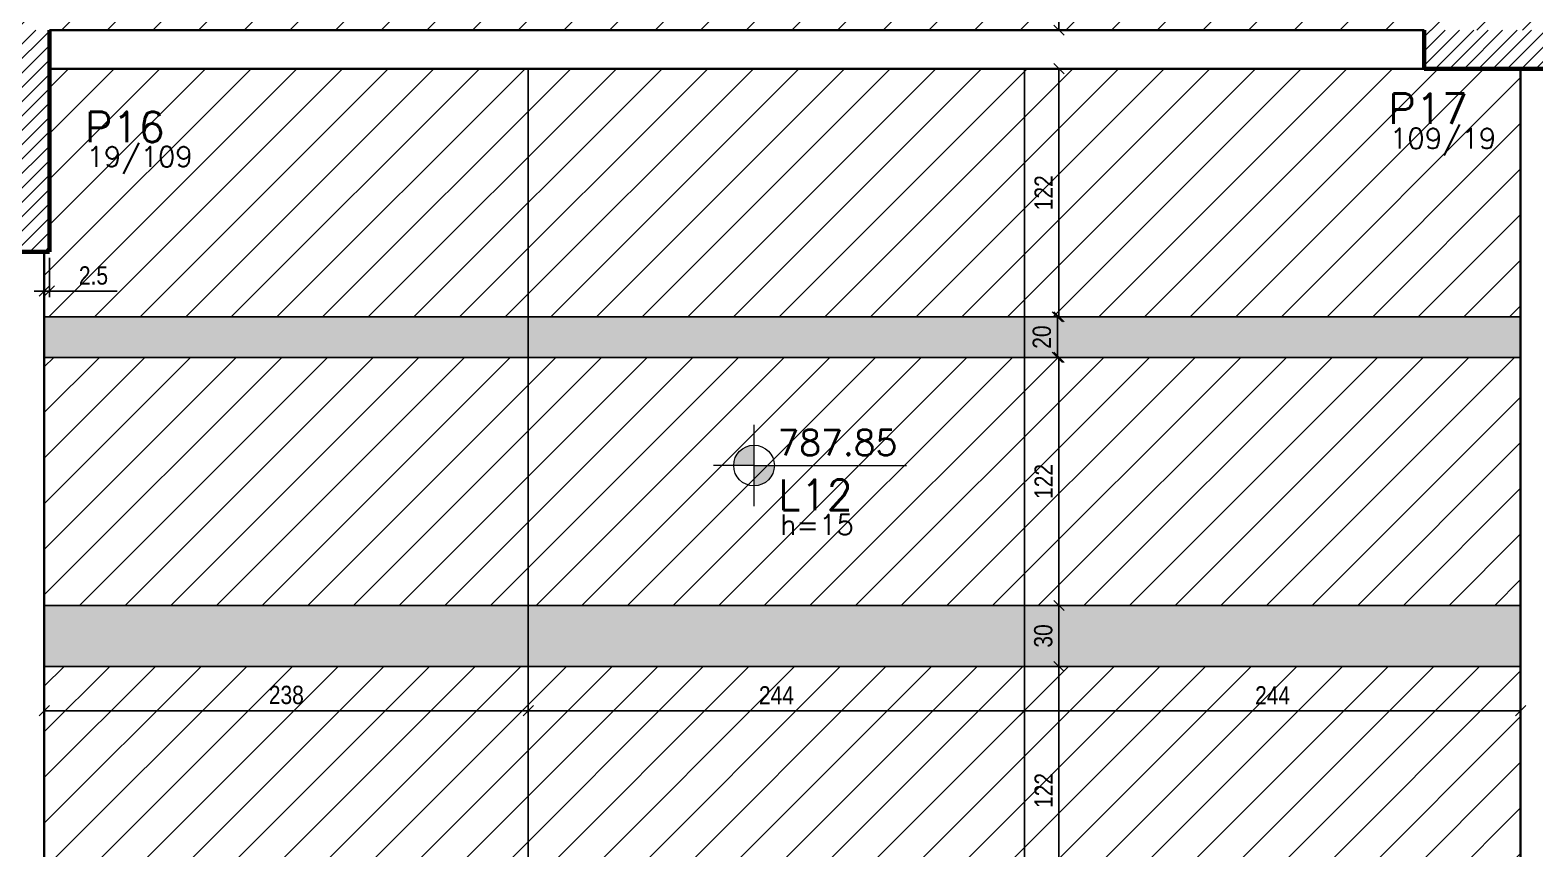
# Model space of a CAD drawing. Extents: x 8513 to 14085, y 7177 to 10799.
# Drawn here: x 10606 to 11346, y 8826 to 9229 of the extents above; entities that cross this region are included whole.
import ezdxf

# ---------------------------------------------------------------- set-up
doc = ezdxf.new("R2010")
doc.units = 0
doc.layers.add('COTA', color=241, linetype='Continuous')
doc.layers.add('Painéis', color=200, linetype='Continuous')
for name, color, linetype, lineweight in [('EST-LAJE-TEXT', 7, 'Continuous', 9), ('EST-PILAR', 7, 'Continuous', 9), ('EST-PILAR-CUT', 7, 'Continuous', 60), ('EST-PILAR-TEXT', 7, 'Continuous', 9), ('EST-VIGA', 7, 'Continuous', 30), ('Hachura', 253, 'Continuous', 9), ('REAPROVEITAMENTO', 7, 'Continuous', 9)]:
    doc.layers.add(name, color=color, linetype=linetype, lineweight=lineweight)
doc.styles.add('COTA TECNICA-50', font='techl___.ttf', dxfattribs={"height": 9})
doc.styles.add('RomanS_IV50', font='romans_IV50.ttf', dxfattribs={"height": 11.25})
doc.styles.add('RomanS_IV50_B', font='', dxfattribs={"height": 18.75})
doc.styles.add('RomanS_IV50_B_1', font='', dxfattribs={"height": 22.5})
doc.styles.get('RomanS_IV50_B').set_extended_font_data('RomanS_IV50', bold=True)
doc.styles.get('RomanS_IV50_B_1').set_extended_font_data('RomanS_IV50', bold=True)
doc.dimstyles.new('PAINEL', dxfattribs={"dimtxt": 9, "dimasz": 5, "dimexe": 3, "dimexo": 3, "dimgap": 3, "dimtad": 1, "dimdec": 1, "dimzin": 12, "dimdsep": 46, "dimtxsty": 'COTA TECNICA-50', "dimblk": 'OBLIQUE', "dimcen": 0, "dimclrd": 4, "dimclre": 4, "dimclrt": 1, "dimadec": 1, "dimazin": 3, "dimtfac": 1, "dimtdec": 1, "dimtmove": 0, "dimatfit": 3, "dimldrblk": 'OBLIQUE', "dimfxl": 1, "dimtolj": 1, "dimtzin": 12, "dimarcsym": 0})
pattern_1 = [(45, (9853.6513, 9308.66), (-3.535534, 3.535534), [])]

# ---------------------------------------------------------------- blocks, each defined once
blk = doc.blocks.new('FA_Floor_TAG_SURVEY_R01 - NIV_TIT_H_TXT1__TXT2-2303193-5º PAVIMENTO')
at = {"layer": 'EST-LAJE-TEXT'}
h = blk.add_hatch(color=256, dxfattribs=at)
edge = h.paths.add_edge_path(flags=0)
edge.add_line((-0.28, 0.405), (-0.48, 0.405))
edge.add_arc((-0.28, 0.405), 0.2, 90, 180, ccw=False)
edge.add_line((-0.28, 0.605), (-0.28, 0.405))
h = blk.add_hatch(color=256, dxfattribs=at)
edge = h.paths.add_edge_path(flags=0)
edge.add_line((-0.28, 0.405), (-0.08, 0.405))
edge.add_arc((-0.28, 0.405), 0.2, -90, 0, ccw=False)
edge.add_line((-0.28, 0.205), (-0.28, 0.405))
for p, q in [((-0.28, 0.005), (-0.28, 0.805)), ((-0.28, 0.405), (-0.68, 0.405)), ((-0.28, 0.405), (1.22, 0.405))]:
    blk.add_line(p, q, dxfattribs=at)
blk.add_circle((-0.28, 0.405), 0.2, dxfattribs=at)
blk = doc.blocks.new('_Oblique')
at = {"color": 0, "linetype": 'ByBlock', "lineweight": -2}
blk.add_line((-0.5, -0.5), (0.5, 0.5), dxfattribs=at)
blk = doc.blocks.new('*D548')
at = {"layer": 'COTA', "color": 4, "lineweight": -2, "transparency": 16777216}
for p, q in [((10612.65, 9117.16), (10612.65, 9097.81)), ((10615.15, 9117.16), (10615.15, 9097.81)), ((10612.65, 9100.81), (10607.65, 9100.81)), ((10612.65, 9100.81), (10615.15, 9100.81)), ((10615.15, 9100.81), (10648.51, 9100.81))]:
    blk.add_line(p, q, dxfattribs=at)
at = {"layer": 'Defpoints', "color": 0, "transparency": 16777216}
for p in [(10612.65, 9120.16), (10615.15, 9120.16), (10615.15, 9100.81)]:
    blk.add_point(p, dxfattribs=at)
at = {"layer": 'COTA', "color": 4, "lineweight": -2, "transparency": 16777216, "xscale": 5, "yscale": 5, "zscale": 5}
blk.add_blockref('_Oblique', (10612.65, 9100.81), dxfattribs=at)
at = {"layer": 'COTA', "color": 4, "lineweight": -2, "transparency": 16777216, "xscale": 5, "yscale": 5, "zscale": 5, "rotation": 180}
blk.add_blockref('_Oblique', (10615.15, 9100.81), dxfattribs=at)
at = {"layer": 'COTA', "color": 1, "transparency": 16777216, "insert": (10636.83, 9108.41), "char_height": 9, "attachment_point": 5, "style": 'COTA TECNICA-50'}
blk.add_mtext('\\A1;2.5', dxfattribs=at)
blk = doc.blocks.new('*D585')
at = {"layer": 'COTA', "color": 4, "lineweight": -2, "transparency": 16777216}
for p, q in [((11097.65, 9210.16), (11114.62, 9210.16)), ((11111.62, 9210.16), (11111.62, 9088.16)), ((11097.65, 9088.16), (11114.62, 9088.16))]:
    blk.add_line(p, q, dxfattribs=at)
at = {"layer": 'Defpoints', "color": 0, "transparency": 16777216}
for p in [(11094.65, 9210.16), (11094.65, 9088.16), (11111.62, 9088.16)]:
    blk.add_point(p, dxfattribs=at)
at = {"layer": 'COTA', "color": 4, "lineweight": -2, "transparency": 16777216, "xscale": 5, "yscale": 5, "zscale": 5}
for p, rotation in [((11111.62, 9210.16), 90), ((11111.62, 9088.16), 270)]:
    blk.add_blockref('_Oblique', p, dxfattribs=dict(at, rotation=rotation))
at = {"layer": 'COTA', "color": 1, "transparency": 16777216, "insert": (11104.07, 9149.16), "char_height": 9, "attachment_point": 5, "rotation": 90, "style": 'COTA TECNICA-50'}
blk.add_mtext('\\A1;122', dxfattribs=at)
blk = doc.blocks.new('*D586')
at = {"layer": 'COTA', "color": 4, "lineweight": -2, "transparency": 16777216}
for p, q in [((11097.65, 9068.16), (11114.62, 9068.16)), ((11111.62, 9068.16), (11111.62, 8946.16)), ((11097.65, 8946.16), (11114.62, 8946.16))]:
    blk.add_line(p, q, dxfattribs=at)
at = {"layer": 'Defpoints', "color": 0, "transparency": 16777216}
for p in [(11094.65, 9068.16), (11094.65, 8946.16), (11111.62, 8946.16)]:
    blk.add_point(p, dxfattribs=at)
at = {"layer": 'COTA', "color": 4, "lineweight": -2, "transparency": 16777216, "xscale": 5, "yscale": 5, "zscale": 5}
for p, rotation in [((11111.62, 9068.16), 90), ((11111.62, 8946.16), 270)]:
    blk.add_blockref('_Oblique', p, dxfattribs=dict(at, rotation=rotation))
at = {"layer": 'COTA', "color": 1, "transparency": 16777216, "insert": (11104.07, 9007.16), "char_height": 9, "attachment_point": 5, "rotation": 90, "style": 'COTA TECNICA-50'}
blk.add_mtext('\\A1;122', dxfattribs=at)
blk = doc.blocks.new('*D587')
at = {"layer": 'COTA', "color": 4, "lineweight": -2, "transparency": 16777216}
for p, q in [((11097.65, 8946.16), (11114.62, 8946.16)), ((11111.62, 8946.16), (11111.62, 8916.16)), ((11097.65, 8916.16), (11114.62, 8916.16))]:
    blk.add_line(p, q, dxfattribs=at)
at = {"layer": 'Defpoints', "color": 0, "transparency": 16777216}
for p in [(11094.65, 8946.16), (11094.65, 8916.16), (11111.62, 8916.16)]:
    blk.add_point(p, dxfattribs=at)
at = {"layer": 'COTA', "color": 4, "lineweight": -2, "transparency": 16777216, "xscale": 5, "yscale": 5, "zscale": 5}
for p, rotation in [((11111.62, 8946.16), 90), ((11111.62, 8916.16), 270)]:
    blk.add_blockref('_Oblique', p, dxfattribs=dict(at, rotation=rotation))
at = {"layer": 'COTA', "color": 1, "transparency": 16777216, "insert": (11103.92, 8931.16), "char_height": 9, "attachment_point": 5, "rotation": 90, "style": 'COTA TECNICA-50'}
blk.add_mtext('\\A1;30', dxfattribs=at)
blk = doc.blocks.new('*D588')
at = {"layer": 'COTA', "color": 4, "lineweight": -2, "transparency": 16777216}
for p, q in [((11097.65, 8916.16), (11114.62, 8916.16)), ((11111.62, 8916.16), (11111.62, 8794.16)), ((11099.62, 8794.16), (11114.62, 8794.16))]:
    blk.add_line(p, q, dxfattribs=at)
at = {"layer": 'Defpoints', "color": 0, "transparency": 16777216}
for p in [(11094.65, 8916.16), (11096.62, 8794.16), (11111.62, 8794.16)]:
    blk.add_point(p, dxfattribs=at)
at = {"layer": 'COTA', "color": 4, "lineweight": -2, "transparency": 16777216, "xscale": 5, "yscale": 5, "zscale": 5}
for p, rotation in [((11111.62, 8916.16), 90), ((11111.62, 8794.16), 270)]:
    blk.add_blockref('_Oblique', p, dxfattribs=dict(at, rotation=rotation))
at = {"layer": 'COTA', "color": 1, "transparency": 16777216, "insert": (11104.07, 8855.16), "char_height": 9, "attachment_point": 5, "rotation": 90, "style": 'COTA TECNICA-50'}
blk.add_mtext('\\A1;122', dxfattribs=at)
blk = doc.blocks.new('*D589')
at = {"layer": 'COTA', "color": 4, "lineweight": -2, "transparency": 16777216}
for p, q in [((11097.65, 9210.16), (11114.62, 9210.16)), ((11111.62, 9210.16), (11111.62, 9088.16)), ((11097.65, 9088.16), (11114.62, 9088.16))]:
    blk.add_line(p, q, dxfattribs=at)
at = {"layer": 'Defpoints', "color": 0, "transparency": 16777216}
for p in [(11094.65, 9210.16), (11094.65, 9088.16), (11111.62, 9088.16)]:
    blk.add_point(p, dxfattribs=at)
at = {"layer": 'COTA', "color": 4, "lineweight": -2, "transparency": 16777216, "xscale": 5, "yscale": 5, "zscale": 5}
for p, rotation in [((11111.62, 9210.16), 90), ((11111.62, 9088.16), 270)]:
    blk.add_blockref('_Oblique', p, dxfattribs=dict(at, rotation=rotation))
at = {"layer": 'COTA', "color": 1, "transparency": 16777216, "insert": (11104.07, 9149.16), "char_height": 9, "attachment_point": 5, "rotation": 90, "style": 'COTA TECNICA-50'}
blk.add_mtext('\\A1;122', dxfattribs=at)
blk = doc.blocks.new('*D590')
at = {"layer": 'COTA', "color": 4, "lineweight": -2, "transparency": 16777216}
for p, q in [((11105.34, 9088.16), (11113.81, 9088.16)), ((11110.81, 9088.16), (11110.81, 9068.16)), ((11097.65, 9068.16), (11113.81, 9068.16))]:
    blk.add_line(p, q, dxfattribs=at)
at = {"layer": 'Defpoints', "color": 0, "transparency": 16777216}
for p in [(11102.34, 9088.16), (11094.65, 9068.16), (11110.81, 9068.16)]:
    blk.add_point(p, dxfattribs=at)
at = {"layer": 'COTA', "color": 4, "lineweight": -2, "transparency": 16777216, "xscale": 5, "yscale": 5, "zscale": 5}
for p, rotation in [((11110.81, 9088.16), 90), ((11110.81, 9068.16), 270)]:
    blk.add_blockref('_Oblique', p, dxfattribs=dict(at, rotation=rotation))
at = {"layer": 'COTA', "color": 1, "transparency": 16777216, "insert": (11103.21, 9078.16), "char_height": 9, "attachment_point": 5, "rotation": 90, "style": 'COTA TECNICA-50'}
blk.add_mtext('\\A1;20', dxfattribs=at)
blk = doc.blocks.new('*D591')
at = {"layer": 'COTA', "color": 4, "lineweight": -2, "transparency": 16777216}
for p, q in [((11097.65, 9068.16), (11114.62, 9068.16)), ((11111.62, 9068.16), (11111.62, 8946.16)), ((11097.65, 8946.16), (11114.62, 8946.16))]:
    blk.add_line(p, q, dxfattribs=at)
at = {"layer": 'Defpoints', "color": 0, "transparency": 16777216}
for p in [(11094.65, 9068.16), (11094.65, 8946.16), (11111.62, 8946.16)]:
    blk.add_point(p, dxfattribs=at)
at = {"layer": 'COTA', "color": 4, "lineweight": -2, "transparency": 16777216, "xscale": 5, "yscale": 5, "zscale": 5}
for p, rotation in [((11111.62, 9068.16), 90), ((11111.62, 8946.16), 270)]:
    blk.add_blockref('_Oblique', p, dxfattribs=dict(at, rotation=rotation))
at = {"layer": 'COTA', "color": 1, "transparency": 16777216, "insert": (11104.07, 9007.16), "char_height": 9, "attachment_point": 5, "rotation": 90, "style": 'COTA TECNICA-50'}
blk.add_mtext('\\A1;122', dxfattribs=at)
blk = doc.blocks.new('*D592')
at = {"layer": 'COTA', "color": 4, "lineweight": -2, "transparency": 16777216}
for p, q in [((11097.65, 8946.16), (11114.62, 8946.16)), ((11111.62, 8946.16), (11111.62, 8916.16)), ((11097.65, 8916.16), (11114.62, 8916.16))]:
    blk.add_line(p, q, dxfattribs=at)
at = {"layer": 'Defpoints', "color": 0, "transparency": 16777216}
for p in [(11094.65, 8946.16), (11094.65, 8916.16), (11111.62, 8916.16)]:
    blk.add_point(p, dxfattribs=at)
at = {"layer": 'COTA', "color": 4, "lineweight": -2, "transparency": 16777216, "xscale": 5, "yscale": 5, "zscale": 5}
for p, rotation in [((11111.62, 8946.16), 90), ((11111.62, 8916.16), 270)]:
    blk.add_blockref('_Oblique', p, dxfattribs=dict(at, rotation=rotation))
at = {"layer": 'COTA', "color": 1, "transparency": 16777216, "insert": (11103.92, 8931.16), "char_height": 9, "attachment_point": 5, "rotation": 90, "style": 'COTA TECNICA-50'}
blk.add_mtext('\\A1;30', dxfattribs=at)
blk = doc.blocks.new('*D593')
at = {"layer": 'COTA', "color": 4, "lineweight": -2, "transparency": 16777216}
for p, q in [((10612.65, 8913.16), (10612.65, 8891.38)), ((10850.65, 8913.16), (10850.65, 8891.38)), ((10612.65, 8894.38), (10850.65, 8894.38))]:
    blk.add_line(p, q, dxfattribs=at)
at = {"layer": 'Defpoints', "color": 0, "transparency": 16777216}
for p in [(10612.65, 8916.16), (10850.65, 8916.16), (10850.65, 8894.38)]:
    blk.add_point(p, dxfattribs=at)
at = {"layer": 'COTA', "color": 4, "lineweight": -2, "transparency": 16777216, "xscale": 5, "yscale": 5, "zscale": 5, "rotation": 180}
blk.add_blockref('_Oblique', (10612.65, 8894.38), dxfattribs=at)
at = {"layer": 'COTA', "color": 4, "lineweight": -2, "transparency": 16777216, "xscale": 5, "yscale": 5, "zscale": 5}
blk.add_blockref('_Oblique', (10850.65, 8894.38), dxfattribs=at)
at = {"layer": 'COTA', "color": 1, "transparency": 16777216, "insert": (10731.65, 8902.1), "char_height": 9, "attachment_point": 5, "style": 'COTA TECNICA-50'}
blk.add_mtext('\\A1;238', dxfattribs=at)
blk = doc.blocks.new('*D594')
at = {"layer": 'COTA', "color": 4, "lineweight": -2, "transparency": 16777216}
for p, q in [((10850.65, 8913.16), (10850.65, 8891.38)), ((11094.65, 8913.16), (11094.65, 8891.38)), ((10850.65, 8894.38), (11094.65, 8894.38))]:
    blk.add_line(p, q, dxfattribs=at)
at = {"layer": 'Defpoints', "color": 0, "transparency": 16777216}
for p in [(10850.65, 8916.16), (11094.65, 8916.16), (11094.65, 8894.38)]:
    blk.add_point(p, dxfattribs=at)
at = {"layer": 'COTA', "color": 4, "lineweight": -2, "transparency": 16777216, "xscale": 5, "yscale": 5, "zscale": 5, "rotation": 180}
blk.add_blockref('_Oblique', (10850.65, 8894.38), dxfattribs=at)
at = {"layer": 'COTA', "color": 4, "lineweight": -2, "transparency": 16777216, "xscale": 5, "yscale": 5, "zscale": 5}
blk.add_blockref('_Oblique', (11094.65, 8894.38), dxfattribs=at)
at = {"layer": 'COTA', "color": 1, "transparency": 16777216, "insert": (10972.65, 8901.95), "char_height": 9, "attachment_point": 5, "style": 'COTA TECNICA-50'}
blk.add_mtext('\\A1;244', dxfattribs=at)
blk = doc.blocks.new('*D595')
at = {"layer": 'COTA', "color": 4, "lineweight": -2, "transparency": 16777216}
for p, q in [((11094.65, 8913.16), (11094.65, 8891.38)), ((11338.65, 8913.16), (11338.65, 8891.38)), ((11094.65, 8894.38), (11338.65, 8894.38))]:
    blk.add_line(p, q, dxfattribs=at)
at = {"layer": 'Defpoints', "color": 0, "transparency": 16777216}
for p in [(11094.65, 8916.16), (11338.65, 8916.16), (11338.65, 8894.38)]:
    blk.add_point(p, dxfattribs=at)
at = {"layer": 'COTA', "color": 4, "lineweight": -2, "transparency": 16777216, "xscale": 5, "yscale": 5, "zscale": 5, "rotation": 180}
blk.add_blockref('_Oblique', (11094.65, 8894.38), dxfattribs=at)
at = {"layer": 'COTA', "color": 4, "lineweight": -2, "transparency": 16777216, "xscale": 5, "yscale": 5, "zscale": 5}
blk.add_blockref('_Oblique', (11338.65, 8894.38), dxfattribs=at)
at = {"layer": 'COTA', "color": 1, "transparency": 16777216, "insert": (11216.65, 8901.95), "char_height": 9, "attachment_point": 5, "style": 'COTA TECNICA-50'}
blk.add_mtext('\\A1;244', dxfattribs=at)
blk = doc.blocks.new('*D599')
at = {"layer": 'COTA', "color": 4, "lineweight": -2, "transparency": 16777216}
for p, q in [((11095.65, 9286.16), (11114.62, 9286.16)), ((11111.62, 9229.16), (11111.62, 9286.16)), ((11095.65, 9229.16), (11114.62, 9229.16))]:
    blk.add_line(p, q, dxfattribs=at)
at = {"layer": 'Defpoints', "color": 0, "transparency": 16777216}
for p in [(11092.65, 9286.16), (11111.62, 9286.16), (11092.65, 9229.16)]:
    blk.add_point(p, dxfattribs=at)
at = {"layer": 'COTA', "color": 4, "lineweight": -2, "transparency": 16777216, "xscale": 5, "yscale": 5, "zscale": 5}
for p, rotation in [((11111.62, 9286.16), 90), ((11111.62, 9229.16), 270)]:
    blk.add_blockref('_Oblique', p, dxfattribs=dict(at, rotation=rotation))
at = {"layer": 'COTA', "color": 1, "transparency": 16777216, "insert": (11104.02, 9257.66), "char_height": 9, "attachment_point": 5, "rotation": 90, "style": 'COTA TECNICA-50'}
blk.add_mtext('\\A1;57', dxfattribs=at)

msp = doc.modelspace()

# ---------------------------------------------------------------- hatches: boundary and pattern name
at = {"layer": 'EST-PILAR'}
h = msp.add_hatch(dxfattribs=at)
h.set_pattern_fill('FP_1', color=5, style=0, pattern_type=2)
h.set_pattern_definition(pattern_1)
h.paths.add_polyline_path([(10615.15, 9120.16), (10615.15, 9229.16), (10596.15, 9229.16), (10596.15, 9120.16)], flags=0)
h = msp.add_hatch(dxfattribs=at)
h.set_pattern_fill('FP_1', color=5, style=0, pattern_type=2)
h.set_pattern_definition(pattern_1)
h.paths.add_polyline_path([(11400.15, 9210.16), (11400.15, 9229.16), (11291.15, 9229.16), (11291.15, 9210.16)], flags=0)
at = {"layer": 'Hachura'}
h = msp.add_hatch(color=256, dxfattribs=at)
h.dxf.hatch_style = 1
h.paths.add_polyline_path([(10859.15, 8733.66), (10859.15, 8703.66), (10615.15, 8703.66), (10615.15, 8733.66)])
h.paths.add_polyline_path([(11103.15, 8733.66), (11103.15, 8703.66), (10859.15, 8703.66), (10859.15, 8733.66)])
h.paths.add_polyline_path([(11103.15, 8703.66), (11103.15, 8733.66), (11338.65, 8733.66), (11338.65, 8703.66)])
h.paths.add_polyline_path([(11103.15, 8916.16), (11103.15, 8946.16), (11338.65, 8946.16), (11338.65, 8916.16)])
h.paths.add_polyline_path([(10859.15, 8916.16), (10859.15, 8946.16), (11103.15, 8946.16), (11103.15, 8916.16)])
h.paths.add_polyline_path([(10859.15, 8946.16), (10859.15, 8916.16), (10612.65, 8916.16), (10612.65, 8946.16)])
h.paths.add_polyline_path([(10859.15, 9088.16), (10859.15, 9068.16), (10612.65, 9068.16), (10612.65, 9088.16)])
h.paths.add_polyline_path([(11103.15, 9088.16), (11103.15, 9068.16), (10859.15, 9068.16), (10859.15, 9088.16)])
h.paths.add_polyline_path([(11338.65, 9088.16), (11338.65, 9068.16), (11103.15, 9068.16), (11103.15, 9088.16)])
at = {"layer": 'REAPROVEITAMENTO'}
h = msp.add_hatch(dxfattribs=at)
h.set_pattern_fill('ANSI31', color=251, scale=5, style=0)
h.paths.add_polyline_path([(12276.15, 9286.16), (12276.15, 9387.16), (12068.65, 9387.16), (12068.65, 9286.16)])
h.paths.add_polyline_path([(12068.65, 9286.16), (12068.65, 9387.16), (11824.65, 9387.16), (11824.65, 9286.16)])
h.paths.add_polyline_path([(11580.65, 9387.16), (11580.65, 9286.16), (11824.65, 9286.16), (11824.65, 9387.16)])
h.paths.add_polyline_path([(11580.65, 9387.16), (11355.15, 9387.16), (11336.65, 9387.16), (11336.65, 9286.16), (11580.65, 9286.16)])
h.paths.add_polyline_path([(11336.65, 9286.16), (11336.65, 9387.16), (11336.15, 9387.16), (11092.65, 9387.16), (11092.65, 9286.16)])
h.paths.add_polyline_path([(11092.65, 9286.16), (11092.65, 9387.16), (10848.65, 9387.16), (10848.65, 9286.16)])
h.paths.add_polyline_path([(10848.65, 9286.16), (10848.65, 9387.16), (10615.15, 9387.16), (10604.65, 9387.16), (10604.65, 9286.16)])
h.paths.add_polyline_path([(10604.65, 9286.16), (10604.65, 9387.16), (10596.15, 9387.16), (10360.65, 9387.16), (10360.65, 9286.16)])
h.paths.add_polyline_path([(10360.65, 9286.16), (10360.65, 9387.16), (10116.65, 9387.16), (10116.65, 9286.16)])
h.paths.add_polyline_path([(9872.65, 9387.16), (9872.65, 9286.16), (10116.65, 9286.16), (10116.65, 9387.16)])
h.paths.add_polyline_path([(9872.65, 9286.16), (9872.65, 9229.16), (10116.65, 9229.16), (10116.65, 9286.16)])
h.paths.add_polyline_path([(10116.65, 9286.16), (10116.65, 9229.16), (10360.65, 9229.16), (10360.65, 9286.16)])
h.paths.add_polyline_path([(10596.15, 9229.16), (10604.65, 9229.16), (10604.65, 9286.16), (10360.65, 9286.16), (10360.65, 9229.16)])
h.paths.add_polyline_path([(10848.65, 9229.16), (10848.65, 9286.16), (10604.65, 9286.16), (10604.65, 9229.16), (10615.15, 9229.16)])
h.paths.add_polyline_path([(11092.65, 9229.16), (11092.65, 9286.16), (10848.65, 9286.16), (10848.65, 9229.16)])
h.paths.add_polyline_path([(11291.15, 9229.16), (11336.65, 9229.16), (11336.65, 9286.16), (11092.65, 9286.16), (11092.65, 9229.16)])
h.paths.add_polyline_path([(11336.65, 9286.16), (11336.65, 9229.16), (11400.15, 9229.16), (11580.65, 9229.16), (11580.65, 9286.16)])
h.paths.add_polyline_path([(11824.65, 9229.16), (11824.65, 9286.16), (11580.65, 9286.16), (11580.65, 9229.16)])
h.paths.add_polyline_path([(12033.65, 9229.16), (12068.65, 9229.16), (12068.65, 9286.16), (11824.65, 9286.16), (11824.65, 9229.16)])
h.paths.add_polyline_path([(12276.15, 9229.16), (12276.15, 9286.16), (12068.65, 9286.16), (12068.65, 9229.16), (12137.65, 9229.16)])
h = msp.add_hatch(dxfattribs=at)
h.set_pattern_fill('ANSI31', color=251, scale=5, style=0)
h.paths.add_polyline_path([(9872.65, 9210.16), (9872.65, 9130.16), (9872.65, 9088.16), (10116.65, 9088.16), (10116.65, 9210.16)])
h.paths.add_polyline_path([(9872.65, 9068.16), (9872.65, 8946.16), (10116.65, 8946.16), (10116.65, 9068.16)])
h.paths.add_polyline_path([(9872.65, 8916.16), (9872.65, 8794.16), (10116.65, 8794.16), (10116.65, 8916.16)])
h.paths.add_polyline_path([(10116.65, 8733.66), (10116.65, 8794.16), (9872.65, 8794.16), (9872.65, 8733.66)])
h.paths.add_polyline_path([(9872.65, 8703.66), (9872.65, 8581.66), (9887.65, 8581.66), (10116.65, 8581.66), (10116.65, 8703.66)])
h.paths.add_polyline_path([(10116.65, 8703.66), (10116.65, 8581.66), (10360.65, 8581.66), (10360.65, 8703.66)])
h.paths.add_polyline_path([(10116.65, 8794.16), (10116.65, 8733.66), (10360.65, 8733.66), (10360.65, 8794.16)])
h.paths.add_polyline_path([(10116.65, 8916.16), (10116.65, 8794.16), (10360.65, 8794.16), (10360.65, 8916.16)])
h.paths.add_polyline_path([(10360.65, 9068.16), (10116.65, 9068.16), (10116.65, 8946.16), (10360.65, 8946.16)])
h.paths.add_polyline_path([(10360.65, 9088.16), (10360.65, 9210.16), (10116.65, 9210.16), (10116.65, 9088.16)])
h.paths.add_polyline_path([(10360.65, 9210.16), (10360.65, 9088.16), (10598.65, 9088.16), (10598.65, 9120.16), (10596.15, 9120.16), (10596.15, 9210.16)])
h.paths.add_polyline_path([(10598.65, 8946.16), (10598.65, 9068.16), (10360.65, 9068.16), (10360.65, 8946.16)])
h.paths.add_polyline_path([(10598.65, 8794.16), (10598.65, 8916.16), (10360.65, 8916.16), (10360.65, 8794.16)])
h.paths.add_polyline_path([(10598.65, 8733.66), (10598.65, 8794.16), (10360.65, 8794.16), (10360.65, 8733.66)])
h.paths.add_polyline_path([(10360.65, 8703.66), (10360.65, 8581.66), (10581.15, 8581.66), (10598.65, 8581.66), (10598.65, 8703.66)])
h.paths.add_polyline_path([(10850.65, 8581.66), (10850.65, 8703.66), (10612.65, 8703.66), (10612.65, 8581.66), (10630.15, 8581.66)])
h.paths.add_polyline_path([(10612.65, 8794.16), (10612.65, 8733.66), (10850.65, 8733.66), (10850.65, 8794.16)])
h.paths.add_polyline_path([(10612.65, 8916.16), (10612.65, 8794.16), (10850.65, 8794.16), (10850.65, 8916.16)])
h.paths.add_polyline_path([(10612.65, 9068.16), (10612.65, 8946.16), (10850.65, 8946.16), (10850.65, 9068.16)])
h.paths.add_polyline_path([(10850.65, 9088.16), (10850.65, 9210.16), (10615.15, 9210.16), (10615.15, 9120.16), (10612.65, 9120.16), (10612.65, 9088.16)])
h.paths.add_polyline_path([(10850.65, 9210.16), (10850.65, 9088.16), (11094.65, 9088.16), (11094.65, 9210.16)])
h.paths.add_polyline_path([(11338.65, 9088.16), (11338.65, 9210.16), (11291.15, 9210.16), (11094.65, 9210.16), (11094.65, 9088.16)])
h.paths.add_polyline_path([(11094.65, 9068.16), (11094.65, 8946.16), (11338.65, 8946.16), (11338.65, 9068.16)])
h.paths.add_polyline_path([(11094.65, 8946.16), (11094.65, 9068.16), (10850.65, 9068.16), (10850.65, 8946.16)])
h.paths.add_polyline_path([(11094.65, 8794.16), (11094.65, 8916.16), (10850.65, 8916.16), (10850.65, 8794.16)])
h.paths.add_polyline_path([(11094.65, 8916.16), (11094.65, 8794.16), (11338.65, 8794.16), (11338.65, 8916.16)])
h.paths.add_polyline_path([(11338.65, 8733.66), (11338.65, 8794.16), (11094.65, 8794.16), (11094.65, 8733.66)])
h.paths.add_polyline_path([(10850.65, 8794.16), (10850.65, 8733.66), (11094.65, 8733.66), (11094.65, 8794.16)])
h.paths.add_polyline_path([(11094.65, 8581.66), (11094.65, 8703.66), (10850.65, 8703.66), (10850.65, 8581.66)])
h.paths.add_polyline_path([(11094.65, 8703.66), (11094.65, 8581.66), (11321.15, 8581.66), (11338.65, 8581.66), (11338.65, 8703.66)])
h.paths.add_polyline_path([(11352.65, 8581.66), (11370.15, 8581.66), (11596.65, 8581.66), (11596.65, 8703.66), (11352.65, 8703.66)])
h.paths.add_polyline_path([(11723.65, 8581.66), (11840.65, 8581.66), (11840.65, 8703.66), (11596.65, 8703.66), (11596.65, 8581.66)])
h.paths.add_polyline_path([(11840.65, 8703.66), (11840.65, 8581.66), (12061.15, 8581.66), (12078.65, 8581.66), (12078.65, 8703.66)])
h.paths.add_polyline_path([(11840.65, 8733.66), (12078.65, 8733.66), (12078.65, 8794.16), (11840.65, 8794.16)])
h.paths.add_polyline_path([(11596.65, 8794.16), (11596.65, 8733.66), (11840.65, 8733.66), (11840.65, 8794.16)])
h.paths.add_polyline_path([(11352.65, 8794.16), (11352.65, 8733.66), (11596.65, 8733.66), (11596.65, 8794.16)])
h.paths.add_polyline_path([(11352.65, 8916.16), (11352.65, 8794.16), (11596.65, 8794.16), (11596.65, 8916.16)])
h.paths.add_polyline_path([(11596.65, 8916.16), (11596.65, 8794.16), (11840.65, 8794.16), (11840.65, 8916.16)])
h.paths.add_polyline_path([(11840.65, 8794.16), (12078.65, 8794.16), (12078.65, 8916.16), (11840.65, 8916.16)])
h.paths.add_polyline_path([(11840.65, 9068.16), (11840.65, 8946.16), (12078.65, 8946.16), (12078.65, 9068.16)])
h.paths.add_polyline_path([(11840.65, 9068.16), (11596.65, 9068.16), (11596.65, 8946.16), (11840.65, 8946.16)])
h.paths.add_polyline_path([(11352.65, 9068.16), (11352.65, 8946.16), (11596.65, 8946.16), (11596.65, 9068.16)])
h.paths.add_polyline_path([(11596.65, 9088.16), (11596.65, 9210.16), (11400.15, 9210.16), (11352.65, 9210.16), (11352.65, 9088.16)])
h.paths.add_polyline_path([(11840.65, 9088.16), (11840.65, 9210.16), (11596.65, 9210.16), (11596.65, 9088.16)])
h.paths.add_polyline_path([(12078.65, 9088.16), (12078.65, 9210.16), (12033.65, 9210.16), (11840.65, 9210.16), (11840.65, 9088.16)])

# ---------------------------------------------------------------- linework, layer by layer
at = {"layer": 'EST-PILAR-CUT', "color": 5}
for p, q in [((10615.15, 9229.16), (10615.15, 9120.16)), ((11291.15, 9210.16), (11291.15, 9229.16)), ((11400.15, 9210.16), (11291.15, 9210.16)), ((10615.15, 9120.16), (10596.15, 9120.16))]:
    msp.add_line(p, q, dxfattribs=at)
at = {"layer": 'EST-VIGA', "color": 3}
for p, q in [((10615.15, 9229.16), (11291.15, 9229.16)), ((10615.15, 9210.16), (11291.15, 9210.16)), ((11338.65, 8581.66), (11338.65, 9210.16)), ((10612.65, 8581.66), (10612.65, 9120.16))]:
    msp.add_line(p, q, dxfattribs=at)
at = {"layer": 'Painéis', "ltscale": 70}
for p, q in [((10850.65, 9210.16), (10850.65, 8581.66)), ((11094.65, 9210.16), (11094.65, 8581.66)), ((10612.65, 9088.16), (11338.65, 9088.16)), ((10612.65, 9068.16), (11338.65, 9068.16)), ((10612.65, 8946.16), (11338.65, 8946.16)), ((10612.65, 8916.16), (11338.65, 8916.16))]:
    msp.add_line(p, q, dxfattribs=at)

# ---------------------------------------------------------------- block references
at = {"layer": 'EST-LAJE-TEXT', "xscale": 49.99999999999998, "yscale": 49.99999999999998, "zscale": 49.99999999999998}
msp.add_blockref('FA_Floor_TAG_SURVEY_R01 - NIV_TIT_H_TXT1__TXT2-2303193-5º PAVIMENTO', (10975.65, 8994.72), dxfattribs=at)

# ---------------------------------------------------------------- texts
at = {"layer": 'EST-LAJE-TEXT', "lineweight": 50, "attachment_point": 1}
for s, insert, char_height, width, style in [('787.85', (10973.17, 9032.48), 12.5, 84.1772, 'RomanS_IV50_B_1'), ('L12', (10973.59, 9008.03), 15, 50.5063, 'RomanS_IV50_B')]:
    msp.add_mtext(s, dxfattribs=dict(at, insert=insert, char_height=char_height, width=width, style=style))
at = {"layer": 'EST-LAJE-TEXT', "lineweight": 30, "insert": (10974.35, 8990.9), "char_height": 10, "width": 48.9029, "attachment_point": 1, "style": 'RomanS_IV50'}
msp.add_mtext('h=15', dxfattribs=at)
at = {"layer": 'EST-PILAR-TEXT', "lineweight": 50, "char_height": 15, "width": 54.9156, "attachment_point": 1, "style": 'RomanS_IV50_B'}
for s, insert in [('P17', (11273.59, 9197.97)), ('P17', (11273.59, 9197.97)), ('P16', (10632.59, 9188.97)), ('P16', (10632.59, 9188.97))]:
    msp.add_mtext(s, dxfattribs=dict(at, insert=insert))
at = {"layer": 'EST-PILAR-TEXT', "lineweight": 30, "char_height": 10, "width": 70.5485, "attachment_point": 1, "style": 'RomanS_IV50'}
for s, insert in [('109/19', (11274.35, 9180.84)), ('109/19', (11274.35, 9180.84)), ('19/109', (10633.35, 9171.84)), ('19/109', (10633.35, 9171.84))]:
    msp.add_mtext(s, dxfattribs=dict(at, insert=insert))

# ---------------------------------------------------------------- dimensions: what is measured, and where the dimension line sits
at = {"layer": 'COTA'}
for base, p1, p2, angle, picture, middle in [((11111.62, 9286.16), (11092.65, 9229.16), (11092.65, 9286.16), 90, '*D599', (11104.02, 9257.66)), ((11111.62, 9088.16), (11094.65, 9210.16), (11094.65, 9088.16), 270, '*D585', (11104.07, 9149.16)), ((11111.62, 9088.16), (11094.65, 9210.16), (11094.65, 9088.16), 270, '*D589', (11104.07, 9149.16)), ((10615.15, 9100.81), (10612.65, 9120.16), (10615.15, 9120.16), 180, '*D548', (10636.83, 9108.41))]:
    dim = msp.add_linear_dim(base=base, p1=p1, p2=p2, angle=angle, dimstyle='PAINEL', dxfattribs=at)
    dim.commit()
    dim.dimension.update_dxf_attribs({"geometry": picture, "text_midpoint": middle})
for base, p1, p2, picture, middle in [((11110.81, 9068.16), (11102.34, 9088.16), (11094.65, 9068.16), '*D590', (11103.21, 9078.16)), ((11111.62, 8946.16), (11094.65, 9068.16), (11094.65, 8946.16), '*D586', (11104.07, 9007.16)), ((11111.62, 8946.16), (11094.65, 9068.16), (11094.65, 8946.16), '*D591', (11104.07, 9007.16)), ((11111.62, 8916.16), (11094.65, 8946.16), (11094.65, 8916.16), '*D587', (11103.92, 8931.16)), ((11111.62, 8916.16), (11094.65, 8946.16), (11094.65, 8916.16), '*D592', (11103.92, 8931.16)), ((11111.62, 8794.16), (11094.65, 8916.16), (11096.62, 8794.16), '*D588', (11104.07, 8855.16))]:
    dim = msp.add_linear_dim(base=base, p1=p1, p2=p2, angle=270, dimstyle='PAINEL', override={"dimtmove": 1}, dxfattribs=at)
    dim.commit()
    dim.dimension.update_dxf_attribs({"geometry": picture, "text_midpoint": middle})
dim = msp.add_linear_dim(base=(10850.65, 8894.38), p1=(10612.65, 8916.16), p2=(10850.65, 8916.16), dimstyle='PAINEL', dxfattribs=at)
dim.commit()
dim.dimension.update_dxf_attribs({"geometry": '*D593', "text_midpoint": (10731.65, 8902.1)})
for base, p1, p2, picture, middle in [((11094.65, 8894.38), (10850.65, 8916.16), (11094.65, 8916.16), '*D594', (10972.65, 8901.95)), ((11338.65, 8894.38), (11094.65, 8916.16), (11338.65, 8916.16), '*D595', (11216.65, 8901.95))]:
    dim = msp.add_linear_dim(base=base, p1=p1, p2=p2, dimstyle='PAINEL', override={"dimtmove": 1}, dxfattribs=at)
    dim.commit()
    dim.dimension.update_dxf_attribs({"geometry": picture, "text_midpoint": middle})

doc.saveas('drawing.dxf')
